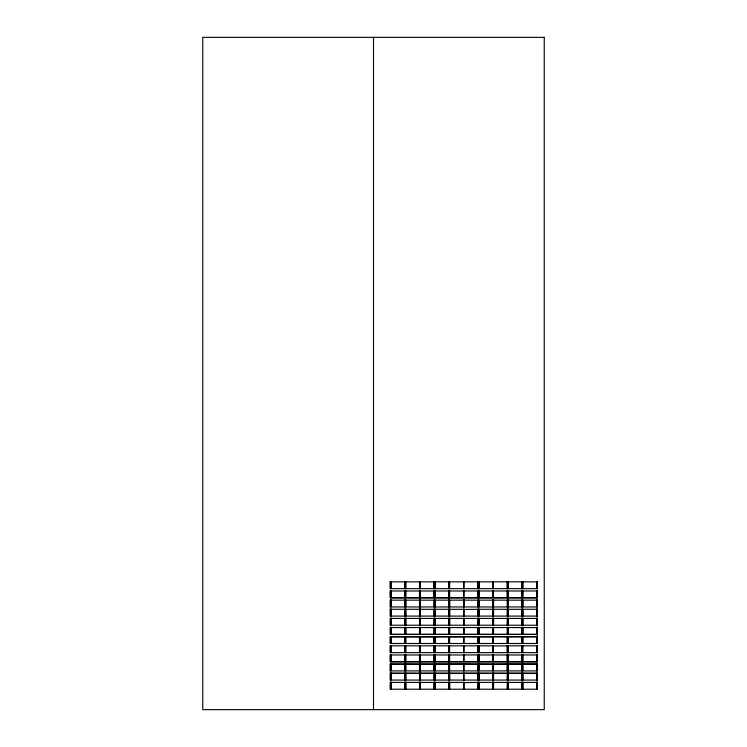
<?xml version="1.0" encoding="UTF-8"?>
<svg xmlns="http://www.w3.org/2000/svg" width="747" height="747" viewBox="0 0 747 747"><rect width="100%" height="100%" fill="white"/><g stroke="black" fill="none" stroke-linecap="round" stroke-linejoin="round"><path stroke-width="1.12" d="M390.924 590.98L405.061 590.98L405.033 597.815L390.924 597.815L390.961 591.017M390.961 581.885L390.924 588.683L390.924 581.642M390.961 636.733L390.924 643.531L390.924 636.491M390.97 634.399L391.008 627.555L405.117 627.601L405.07 634.399L390.97 634.399L390.961 627.359M405.07 618.227L405.07 625.267L405.107 618.423L390.961 618.423L390.97 625.267L390.961 618.227M390.924 654.96L405.061 654.96L405.033 661.805L390.924 661.805L390.961 654.998M391.008 673.271L405.117 673.308L390.961 673.271L390.97 680.115L390.961 673.075M390.924 581.848L405.07 581.885L405.033 588.683L405.023 581.642M390.924 645.828L405.061 645.828L405.033 652.663L405.023 645.623M405.107 673.271L405.07 680.115L405.07 673.075M405.556 597.815L405.593 590.98L419.702 591.017L419.665 597.815L405.556 597.815L405.546 590.774M419.655 645.623L419.665 652.663L419.693 645.828L405.546 645.828L405.556 652.663L405.546 645.623M405.602 634.399L405.63 627.555L419.739 627.601L419.702 634.399L405.602 634.399L405.593 627.359M419.702 618.227L419.702 625.22L419.739 618.423L405.593 618.423L405.602 625.267L405.593 618.227M419.655 663.896L419.655 670.899L419.693 664.092L405.546 664.092L405.556 670.937L405.546 663.896M405.556 661.805L405.593 654.96L419.702 654.998L419.665 661.805L405.556 661.805L405.546 654.764M405.63 673.271L419.739 673.308L405.593 673.271L405.602 680.115L405.593 673.075M405.546 581.642L405.556 588.683L405.593 581.848L419.702 581.885L419.665 588.683L419.655 581.642M419.739 673.271L419.702 680.115L419.702 673.075M420.188 597.815L420.216 590.98L434.334 591.017L434.287 597.815L420.188 597.815L420.178 590.774M420.272 609.328L420.225 616.126L420.225 609.085M420.272 600.196L420.225 606.994L420.225 599.953M434.287 645.623L434.287 652.663L434.324 645.828L420.178 645.828L420.188 652.663L420.178 645.623M420.225 627.555L434.371 627.601L434.334 634.399L420.225 634.399L420.272 627.601M434.287 663.896L434.287 670.899L434.324 664.092L420.178 664.092L420.188 670.937L420.178 663.896M420.188 661.805L420.216 654.96L434.334 654.998L434.287 661.805L420.188 661.805L420.178 654.764M420.272 682.45L420.225 689.248L420.225 682.207M420.178 581.642L420.188 588.683L420.216 581.848L434.334 581.885L434.287 588.683L434.287 581.642M420.225 673.271L434.371 673.271L434.334 680.115L434.334 673.075M434.81 590.98L448.956 590.98L448.919 597.815L434.819 597.815L434.857 591.017M434.857 581.885L434.819 588.683L434.81 581.642M434.857 636.733L434.819 643.531L434.81 636.491M434.857 634.399L434.894 627.555L449.003 627.601L448.966 634.399L434.857 634.399L434.857 627.359M448.956 618.227L448.956 625.22L449.003 618.423L434.857 618.423L434.857 625.267L434.857 618.227M434.81 654.96L448.956 654.96L448.919 661.805L434.819 661.805L434.857 654.998M434.894 673.271L449.003 673.308L434.857 673.271L434.857 680.115L434.857 673.075M434.81 581.848L448.956 581.848L448.919 588.683L448.919 581.642M434.81 645.828L448.956 645.828L448.919 652.663L448.919 645.623M449.003 673.271L448.966 680.115L448.956 673.075M449.442 597.815L449.479 590.98L463.588 591.017L463.551 597.815L449.442 597.815L449.442 590.774M463.551 652.626L463.588 645.828L449.442 645.828L449.442 652.663L449.442 645.623M449.489 634.399L449.526 627.555L463.635 627.601L463.598 634.399L449.489 634.399L449.489 627.359M463.598 625.267L463.626 618.423L449.489 618.423L449.489 625.267L449.489 618.227M463.551 670.899L463.588 664.092L449.442 664.092L449.442 670.937L449.442 663.896M449.442 661.805L449.479 654.96L463.588 654.998L463.551 661.805L449.442 661.805L449.442 654.764M449.526 673.271L463.635 673.308L449.489 673.271L449.489 680.115L449.489 673.075M449.442 581.642L449.442 588.683L449.479 581.848L463.588 581.885L463.551 588.645M449.489 609.085L449.489 616.126L449.526 609.291L463.635 609.328L463.588 616.088M463.598 606.994L463.626 600.149L449.489 600.149L449.489 606.994L449.489 599.953M463.598 680.115L463.448 673.449M478.173 581.642L478.183 588.683L478.22 581.848L464.074 581.848L464.074 588.645M463.598 689.248L463.626 682.403L449.489 682.403L449.489 689.248L449.489 682.207M464.158 609.328L464.111 616.088M464.12 606.994L464.335 600.149M478.173 636.491L478.183 643.531L478.22 636.696L464.074 636.696L464.074 643.494M464.12 625.267L464.298 618.6M464.074 670.937L464.111 664.092L478.22 664.092L478.183 670.937L478.173 663.896M464.12 689.248L464.158 682.45M464.12 680.115L464.111 673.449M464.111 591.017L464.074 597.815L478.183 597.815L478.22 590.98L464.289 590.98M478.183 661.805L478.22 654.96L464.074 654.96L464.074 661.805L478.183 661.805L478.173 654.764M464.074 652.626L464.111 645.828L478.22 645.828L478.183 652.663L478.173 645.623M464.298 627.732L464.12 634.399L478.229 634.399L478.257 627.555L464.111 627.555M464.111 673.271L478.257 673.271L478.229 680.115L478.22 673.075M478.706 590.98L492.843 590.98L492.815 597.815L478.706 597.815L478.743 591.017M478.743 581.885L478.706 588.683L478.706 581.642M478.743 636.733L478.706 643.531L478.706 636.491M478.752 634.399L478.79 627.555L492.899 627.601L492.852 634.399L478.752 634.399L478.743 627.359M492.852 618.227L492.852 625.22L492.889 618.423L478.743 618.423L478.752 625.267L478.743 618.227M478.706 654.96L492.843 654.96L492.815 661.805L478.706 661.805L478.743 654.998M478.79 673.271L492.899 673.308L478.743 673.271L478.752 680.115L478.743 673.075M478.706 581.848L492.852 581.885L492.805 588.645M478.706 645.828L492.843 645.828L492.805 652.626M492.889 673.271L492.852 680.115L492.852 673.075M492.815 670.937L492.843 664.092L478.706 664.092M507.437 581.642L507.437 588.683L507.474 581.848L493.328 581.848L493.328 588.645M507.437 636.491L507.437 643.531L507.474 636.696L493.328 636.696L493.328 643.494M493.384 634.399L493.412 627.555L507.521 627.601L507.484 634.399L493.384 634.399L493.375 627.359M507.484 618.227L507.484 625.22L507.521 618.423L493.375 618.423L493.384 625.267L493.375 618.227M493.337 670.937L493.375 664.092L507.474 664.092L507.437 670.937L507.437 663.896M493.412 673.271L507.521 673.308L493.375 673.271L493.384 680.115L493.375 673.075M493.375 591.017L493.337 597.815L507.437 597.815L507.474 590.98L493.506 590.98M507.437 661.805L507.474 654.96L493.328 654.96L493.337 661.805L507.437 661.805L507.437 654.764M507.521 673.271L507.484 680.115L507.484 673.075M507.969 597.815L507.997 590.98L522.106 591.017L522.069 597.815L507.969 597.815L507.96 590.774M508.053 609.328L508.007 616.126L508.007 609.085M508.053 600.196L508.007 606.994L508.007 599.953M507.997 645.828L507.969 652.663L507.997 645.828L522.106 645.828L522.069 652.663L522.069 645.623M508.007 627.555L522.153 627.601L522.116 634.399L508.007 634.399L508.053 627.601M522.069 663.896L522.069 670.899L522.106 664.092L507.96 664.092L507.969 670.937L507.96 663.896M507.969 661.805L507.997 654.96L522.106 654.998L522.069 661.805L507.969 661.805L507.96 654.764M508.053 682.45L508.007 689.248L508.007 682.207M507.96 636.491L507.969 643.531L507.997 636.696L522.106 636.696L522.069 643.531L522.069 636.491M508.007 673.271L522.153 673.271L522.116 680.115L522.116 673.075M522.592 590.98L536.738 590.98L536.701 597.815L522.592 597.815L522.639 591.017M522.639 581.885L522.592 588.683L522.592 581.642M522.592 652.626L522.592 645.623M522.639 636.733L522.592 643.531L522.592 636.491M522.639 634.399L522.676 627.555L536.785 627.601L536.748 634.399L522.639 634.399L522.639 627.359M536.738 618.227L536.738 625.22L536.785 618.423L522.639 618.423L522.639 625.267L522.639 618.227M536.701 655.138L536.701 661.805L522.592 661.805L522.639 654.998M522.676 673.271L536.785 673.308L522.639 673.271L522.639 680.115L522.639 673.075M522.592 581.848L536.738 581.885L536.701 588.683L536.701 585.144M522.592 636.696L536.738 636.696L536.701 643.531L536.701 639.992M536.785 673.271L536.748 680.115L536.738 673.075M522.592 664.092L536.738 664.092L536.701 670.937L536.701 667.398M391.092 581.642L390.223 581.642L390.223 588.645L537.401 588.645L537.401 581.642L536.523 581.642M463.373 581.642L464.242 581.642M492.628 581.642L493.506 581.642M391.092 590.774L390.223 590.774L390.223 597.777L537.401 597.777L537.401 590.774L536.523 590.774M463.373 590.774L464.242 590.774M492.628 590.774L493.506 590.774M391.139 599.953L390.261 599.953L390.261 606.956L537.438 606.956L537.438 599.953L536.57 599.953M463.411 599.953L464.289 599.953M420.225 600.149L434.371 600.196L434.334 606.994L434.334 599.953M464.111 600.149L478.267 600.196L478.229 606.994L478.22 599.953M508.007 600.149L522.153 600.196L522.116 606.994L522.116 599.953M391.139 609.085L390.261 609.085L390.261 616.088L537.438 616.088L537.438 609.085L536.57 609.085M463.411 609.085L464.289 609.085M420.225 609.291L434.371 609.328L434.334 616.126L434.334 609.085M508.007 609.291L522.153 609.328L522.116 616.126L522.116 609.085M391.139 618.227L390.261 618.227L390.261 625.22L537.438 625.22L537.438 618.227L536.57 618.227M463.411 618.227L464.289 618.227M420.225 618.423L434.371 618.423L434.334 625.267L434.334 618.227M464.111 618.423L478.257 618.423L478.229 625.267L478.22 618.227M508.007 618.423L522.153 618.423L522.116 625.267L522.116 618.227M391.139 627.359L390.261 627.359L390.261 634.362L537.438 634.362M463.411 627.359L464.289 627.359M536.57 627.359L537.438 627.359L537.401 643.494L390.223 643.494L390.223 636.491L391.092 636.491M463.373 636.491L464.242 636.491M492.628 636.491L493.506 636.491M536.523 636.491L537.401 636.491M390.924 636.696L405.061 636.696L405.033 643.531L405.023 636.491M434.81 636.696L448.956 636.733L434.81 636.874M478.706 636.696L492.843 636.696L492.805 643.494M390.924 636.874L405.061 636.874M405.546 636.874L419.702 636.733L419.665 643.531L419.655 636.491M420.178 636.874L434.334 636.733L434.287 643.531L434.287 636.491M449.442 636.874L463.588 636.733L463.551 643.494M478.706 636.874L492.843 636.874M507.484 636.733L493.375 636.733M507.96 636.874L522.106 636.733M522.592 636.874L536.738 636.733M391.092 645.623L390.223 645.623L390.223 652.626L537.401 652.626L537.392 645.623L536.523 645.623M463.373 645.623L464.242 645.623M492.628 645.623L493.506 645.623M522.592 645.828L536.738 645.828L536.701 652.663L536.701 649.124M493.552 646.006L507.474 645.828L507.437 652.663L507.437 645.623M391.092 654.764L390.223 654.764L390.223 661.758L537.401 661.758L537.401 654.764L536.523 654.764M463.373 654.764L464.242 654.764M492.628 654.764L493.506 654.764M522.592 654.96L536.738 654.96M391.092 663.896L390.223 663.896L390.223 670.899L537.401 670.899L537.401 663.896L536.523 663.896M463.373 663.896L464.242 663.896M492.628 663.896L493.506 663.896M390.924 664.092L405.061 664.092L405.033 670.937L405.023 663.896M434.81 664.092L448.956 664.139L434.857 664.139L434.819 670.937L434.81 663.896M405.593 664.139L419.478 664.27M420.225 664.139L434.11 664.27M449.489 664.139L463.364 664.092M507.484 664.139L493.552 664.27M508.007 664.139L522.106 664.139M536.738 664.139L522.639 664.139L522.592 670.937L522.592 663.896M404.846 664.27L390.961 664.139L390.924 670.937L390.924 663.896M448.742 664.27L448.919 670.937L448.919 663.896M477.996 664.27L464.289 664.092M391.139 673.075L390.261 673.075L390.261 680.069L537.438 680.069L537.438 673.075L536.57 673.075M463.411 673.075L464.289 673.075M391.139 682.207L390.261 682.207L390.261 689.21L537.438 689.21L537.438 682.207L536.57 682.207M463.411 682.207L464.289 682.207M420.225 682.403L434.371 682.45L434.334 689.248L434.334 682.207M508.007 682.403L522.153 682.45L522.116 689.248L522.116 682.207M536.701 597.777L536.701 594.276M536.738 634.362L536.738 627.359M536.701 661.758L536.701 658.266M522.069 597.777L522.069 590.774M522.116 634.362L522.116 627.359M522.069 661.758L522.069 654.764M522.153 673.271L508.044 673.271L508.007 680.115L508.007 673.075M507.437 597.777L507.437 590.774M508.053 618.46L508.007 625.267L508.007 618.227M507.484 634.362L507.484 627.359M492.852 634.362L492.852 627.359M478.173 597.777L478.173 590.774M478.22 634.362L478.22 627.359M478.743 645.866L478.706 652.663L478.706 645.623M478.257 673.271L464.158 673.271M464.111 636.696L478.22 636.874M448.919 597.777L448.919 590.774M448.956 634.362L448.956 627.359M448.919 661.758L448.919 654.764M434.287 597.777L434.287 590.774M434.334 634.362L434.334 627.359M434.857 645.866L434.819 652.663L434.81 645.623M434.287 661.758L434.287 654.764M434.371 673.271L420.262 673.271L420.225 680.115L420.225 673.075M419.655 597.777L419.655 590.774M420.272 618.46L420.225 625.267L420.225 618.227M419.702 634.362L419.702 627.359M419.655 661.758L419.655 654.764M405.023 597.777L405.023 590.774M405.07 634.399L405.07 627.359M405.023 661.758L405.023 654.764M390.961 645.866L390.924 652.663L390.924 645.623M537.224 581.642L537.224 588.645M537.224 590.774L537.224 597.777M537.27 599.953L537.27 606.956M537.27 609.085L537.27 616.088M537.27 618.227L537.27 625.22M537.27 627.359L537.27 634.362M537.224 636.491L537.224 643.494M537.224 645.623L537.224 652.626M537.224 654.764L537.224 661.758M537.224 663.896L537.224 670.899M537.27 673.075L537.27 680.069M537.27 682.207L537.27 689.21M536.738 599.953L536.748 606.994L536.785 600.149L522.639 600.149L522.639 606.994L522.639 599.953M536.738 609.085L536.748 616.126L536.785 609.291L522.639 609.291L522.639 616.126L522.639 609.085M536.738 682.207L536.748 689.248L536.785 682.403L522.639 682.403L522.639 689.248L522.639 682.207M536.523 585.144L536.523 588.645M536.523 594.276L536.523 597.777M536.523 639.992L536.523 643.494M536.523 649.124L536.523 652.626M536.523 658.266L536.523 661.758M536.523 667.398L536.523 670.899M522.769 588.645L522.769 581.642L521.892 581.642L521.892 588.645M522.769 597.777L522.769 590.774L521.892 590.774L521.892 597.777M522.816 606.956L522.807 599.953L521.938 599.953L521.938 606.956M522.816 616.088L522.807 609.085L521.938 609.085L521.938 616.088M522.816 625.22L522.807 618.227L521.938 618.227L521.938 625.22M522.816 634.362L522.807 627.359L521.938 627.359L521.938 634.362M522.769 643.494L522.769 636.491L521.892 636.491L521.892 643.494M522.769 652.626L522.769 645.623L521.892 645.623L521.892 652.626M522.769 661.758L522.769 654.764L521.892 654.764L521.892 661.758M522.769 670.899L522.769 663.896L521.892 663.896L521.892 670.899M522.816 680.069L522.807 673.075L521.938 673.075L521.938 680.069M522.816 689.21L522.807 682.207L521.938 682.207L521.938 689.21M522.592 590.774L522.592 597.777M522.592 654.764L522.592 661.758M522.069 581.642L522.069 588.683L522.106 581.848L507.96 581.848L507.969 588.683L507.96 581.642M508.137 588.645L508.137 581.642L507.26 581.642L507.26 588.645M508.137 597.777L508.137 590.774L507.26 590.774L507.26 597.777M508.184 606.956L508.184 599.953L507.306 599.953L507.306 606.956M508.184 616.088L508.184 609.085L507.306 609.085L507.306 616.088M508.184 625.22L508.184 618.227L507.306 618.227L507.306 625.22M508.184 634.362L508.184 627.359L507.306 627.359L507.306 634.362M508.137 643.494L508.137 636.491L507.26 636.491L507.26 643.494M508.137 652.626L508.137 645.623L507.26 645.623L507.26 652.626M508.137 661.758L508.137 654.764L507.26 654.764L507.26 661.758M508.137 670.899L508.137 663.896L507.26 663.896L507.26 670.899M508.184 680.069L508.184 673.075L507.306 673.075L507.306 680.069M508.184 689.21L508.184 682.207L507.306 682.207L507.306 689.21M508.007 627.359L508.007 634.362M507.96 645.623L507.96 652.626M507.484 599.953L507.484 606.994L507.521 600.149L493.375 600.149L493.384 606.994L493.375 599.953M507.484 609.085L507.484 616.126L507.521 609.291L493.375 609.291L493.384 616.126L493.375 609.085M507.484 682.207L507.484 689.248L507.521 682.403L493.375 682.403L493.384 689.248L493.375 682.207M493.552 606.956L493.552 599.953L492.675 599.953L492.675 606.956M493.552 616.088L493.552 609.085L492.675 609.085L492.675 616.088M493.552 625.22L493.552 618.227L492.675 618.227L492.675 625.22M493.552 634.362L493.552 627.359L492.675 627.359L492.675 634.362M493.552 680.069L493.552 673.075L492.675 673.075L492.675 680.069M493.552 689.21L493.552 682.207L492.675 682.207L492.675 689.21M492.852 599.953L492.852 606.994L492.889 600.149L478.743 600.149L478.752 606.994L478.743 599.953M492.852 609.085L492.852 616.126L492.889 609.291L478.743 609.291L478.752 616.126L478.743 609.085M492.852 682.207L492.852 689.248L492.889 682.403L478.743 682.403L478.752 689.248L478.743 682.207M492.805 664.27L478.743 664.139L478.706 670.937L478.706 663.896M478.874 588.645L478.874 581.642L478.005 581.642L478.005 588.645M478.874 597.777L478.874 590.774L478.005 590.774L478.005 597.777M478.92 606.956L478.92 599.953L478.043 599.953L478.043 606.956M478.92 616.088L478.92 609.085L478.043 609.085L478.043 616.088M478.92 625.22L478.92 618.227L478.043 618.227L478.043 625.22M478.92 634.362L478.92 627.359L478.043 627.359L478.043 634.362M478.874 643.494L478.874 636.491L478.005 636.491L478.005 643.494M478.874 652.626L478.874 645.623L478.005 645.623L478.005 652.626M478.874 661.758L478.874 654.764L478.005 654.764L478.005 661.758M478.874 670.899L478.874 663.896L478.005 663.896L478.005 670.899M478.92 680.069L478.92 673.075L478.043 673.075L478.043 680.069M478.92 689.21L478.92 682.207L478.043 682.207L478.043 689.21M478.706 590.774L478.706 597.777M478.706 654.764L478.706 661.758M478.22 609.085L478.229 616.126L478.257 609.291L464.158 609.468M478.22 682.207L478.229 689.248L478.257 682.403L464.158 682.581M463.588 636.874L449.442 636.696L449.442 643.531L449.442 636.491M449.619 588.645L449.619 581.642L448.742 581.642L448.742 588.645M449.619 597.777L449.619 590.774L448.742 590.774L448.742 597.777M449.657 606.956L449.657 599.953L448.788 599.953L448.788 606.956M449.657 616.088L449.657 609.085L448.788 609.085L448.788 616.088M449.657 625.22L449.657 618.227L448.788 618.227L448.788 625.22M449.657 634.362L449.657 627.359L448.788 627.359L448.788 634.362M449.619 643.494L449.619 636.491L448.742 636.491L448.742 643.494M449.619 652.626L449.619 645.623L448.742 645.623L448.742 652.626M449.619 661.758L449.619 654.764L448.742 654.764L448.742 661.758M449.619 670.899L449.619 663.896L448.742 663.896L448.742 670.899M449.657 680.069L449.657 673.075L448.788 673.075L448.788 680.069M449.657 689.21L449.657 682.207L448.788 682.207L448.788 689.21M448.956 599.953L448.966 606.994L449.003 600.149L434.857 600.149L434.857 606.994L434.857 599.953M448.956 609.085L448.966 616.126L449.003 609.291L434.857 609.291L434.857 616.126L434.857 609.085M448.956 636.874L448.919 643.531L448.919 636.491M448.956 682.207L448.966 689.248L449.003 682.403L434.857 682.403L434.857 689.248L434.857 682.207M434.987 588.645L434.987 581.642L434.11 581.642L434.11 588.645M434.987 597.777L434.987 590.774L434.11 590.774L434.11 597.777M435.025 606.956L435.034 599.953L434.156 599.953L434.156 606.956M435.034 616.088L435.025 609.085L434.156 609.085L434.156 616.088M435.034 625.22L435.025 618.227L434.156 618.227L434.156 625.22M435.025 634.362L435.034 627.359L434.156 627.359L434.156 634.362M434.987 643.494L434.987 636.491L434.11 636.491L434.11 643.494M434.987 652.626L434.987 645.623L434.11 645.623L434.11 652.626M434.987 661.758L434.987 654.764L434.11 654.764L434.11 661.758M434.987 670.899L434.987 663.896L434.11 663.896L434.11 670.899M435.034 680.069L435.025 673.075L434.156 673.075L434.156 680.069M435.034 689.21L435.025 682.207L434.156 682.207L434.156 689.21M434.81 590.774L434.81 597.777M434.81 654.764L434.81 661.758M434.324 636.874L420.178 636.696L420.188 643.531L420.178 636.491M420.356 588.645L420.356 581.642L419.478 581.642L419.478 588.645M420.356 597.777L420.356 590.774L419.478 590.774L419.478 597.777M420.402 606.956L420.402 599.953L419.525 599.953L419.525 606.956M420.402 616.088L420.402 609.085L419.525 609.085L419.525 616.088M420.402 625.22L420.402 618.227L419.525 618.227L419.525 625.22M420.402 634.362L420.402 627.359L419.525 627.359L419.525 634.362M420.356 643.494L420.356 636.491L419.478 636.491L419.478 643.494M420.356 652.626L420.356 645.623L419.478 645.623L419.478 652.626M420.356 661.758L420.356 654.764L419.478 654.764L419.478 661.758M420.356 670.899L420.356 663.896L419.478 663.896L419.478 670.899M420.402 680.069L420.402 673.075L419.525 673.075L419.525 680.069M420.402 689.21L420.402 682.207L419.525 682.207L419.525 689.21M420.225 627.359L420.225 634.362M419.702 599.953L419.702 606.994L419.739 600.149L405.593 600.149L405.602 606.994L405.593 599.953M419.702 609.085L419.702 616.126L419.739 609.291L405.593 609.291L405.602 616.126L405.593 609.085M419.693 636.874L405.546 636.696L405.556 643.531L405.546 636.491M419.702 682.207L419.702 689.248L419.739 682.403L405.593 682.403L405.602 689.248L405.593 682.207M405.724 588.645L405.724 581.642L404.846 581.642L404.846 588.645M405.724 597.777L405.724 590.774L404.846 590.774L404.846 597.777M405.77 606.956L405.77 599.953L404.893 599.953L404.893 606.956M405.77 616.088L405.77 609.085L404.893 609.085L404.893 616.088M405.77 625.22L405.77 618.227L404.893 618.227L404.893 625.22M405.77 634.362L405.77 627.359L404.893 627.359L404.893 634.362M405.724 643.494L405.724 636.491L404.846 636.491L404.846 643.494M405.724 652.626L405.724 645.623L404.846 645.623L404.846 652.626M405.724 661.758L405.724 654.764L404.846 654.764L404.846 661.758M405.724 670.899L405.724 663.896L404.846 663.896L404.846 670.899M405.77 680.069L405.77 673.075L404.893 673.075L404.893 680.069M405.77 689.21L405.77 682.207L404.893 682.207L404.893 689.21M405.07 599.953L405.07 606.994L405.107 600.149L390.961 600.149L390.97 606.994L390.961 599.953M405.07 609.085L405.07 616.126L405.107 609.291L390.961 609.291L390.97 616.126L390.961 609.085M405.07 682.207L405.07 689.248L405.107 682.403L390.961 682.403L390.97 689.248L390.961 682.207M390.924 590.774L390.924 597.777M390.924 654.764L390.924 661.758M390.438 599.953L390.438 606.956M390.438 609.085L390.438 616.088M390.438 618.227L390.438 625.22M390.438 627.359L390.438 634.362M390.438 673.075L390.438 680.069M390.438 682.207L390.438 689.21M390.392 581.642L390.392 588.645M390.392 590.774L390.392 597.777M390.392 636.491L390.392 643.494M390.392 645.623L390.392 652.626M390.392 654.764L390.392 661.758M390.392 663.896L390.392 670.899M373.5 37.35L373.5 709.65M493.375 645.828L493.337 652.663L493.375 645.828M544.246 37.35L202.754 37.35L202.754 709.65L544.246 709.65L544.246 37.35"/></g></svg>
